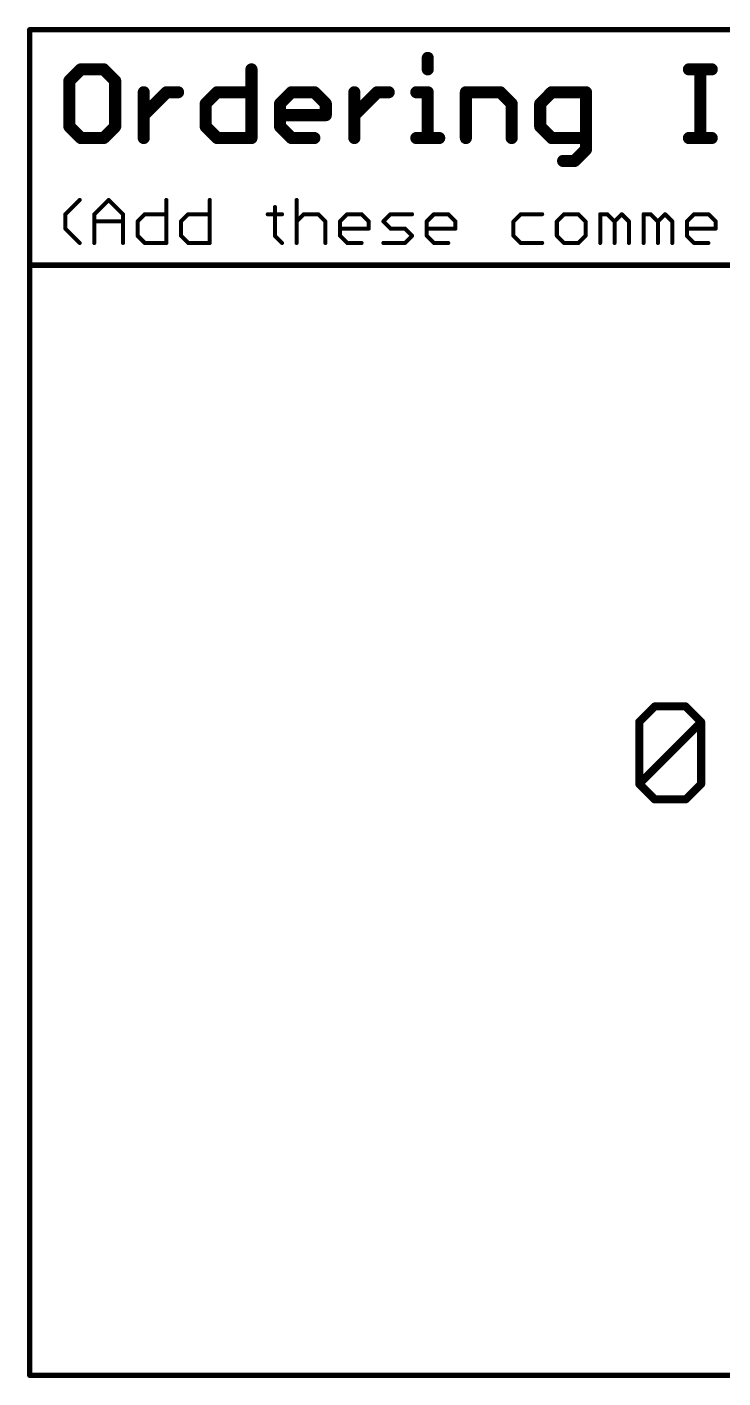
# Model space of a CAD drawing. Extents: x -32 to 75, y -66 to 21.
# Drawn here: x -31.9 to -5.6, y -66.1 to -15.1 of the extents above; entities that cross this region are included whole.
import ezdxf

# ---------------------------------------------------------------- set-up
doc = ezdxf.new("R2010")
doc.units = 0
doc.layers.add('23', color=53, linetype='CONTINUOUS')
doc.layers.add('51', color=53, linetype='CONTINUOUS')

msp = doc.modelspace()

# ---------------------------------------------------------------- linework, layer by layer
at = {"layer": '23'}
msp.add_point((-31.75, -15.24), dxfattribs=at)
at = {"layer": '51'}
for points, const_width in [([(-31.75, -15.24), (69.85, -15.24)], 0.2032), ([(-31.75, -24.13), (-31.75, -15.24)], 0.2032), ([(-16.722, -16.3042), (-16.722, -16.7364)], 0.4572), ([(-29.8192, -16.7364), (-30.2514, -17.1686)], 0.4572), ([(-28.9549, -16.7364), (-29.8192, -16.7364)], 0.4572), ([(-28.5227, -17.1686), (-28.9549, -16.7364)], 0.4572), ([(-23.3774, -16.7364), (-23.3774, -19.3294)], 0.4572), ([(-6.8634, -16.7364), (-5.9991, -16.7364)], 0.4572), ([(-6.4313, -19.3294), (-6.4313, -16.7364)], 0.4572), ([(-30.2514, -17.1686), (-30.2514, -18.8972)], 0.4572), ([(-28.5227, -18.8972), (-28.5227, -17.1686)], 0.4572), ([(-27.4448, -19.3294), (-27.4448, -17.6007)], 0.4572), ([(-27.4448, -18.4651), (-26.5805, -17.6007)], 0.4572), ([(-26.5805, -17.6007), (-26.1483, -17.6007)], 0.4572), ([(-25.106, -18.0329), (-24.6739, -17.6007)], 0.4572), ([(-25.106, -18.8972), (-25.106, -18.0329)], 0.4572), ([(-24.6739, -17.6007), (-23.3774, -17.6007)], 0.4572), ([(-22.2995, -18.0329), (-21.8673, -17.6007)], 0.4572), ([(-22.2995, -18.8972), (-22.2995, -18.0329)], 0.4572), ([(-21.8673, -17.6007), (-21.003, -17.6007)], 0.4572), ([(-21.003, -17.6007), (-20.5708, -18.0329)], 0.4572), ([(-20.5708, -18.0329), (-20.5708, -18.4651)], 0.4572), ([(-19.4929, -19.3294), (-19.4929, -17.6007)], 0.4572), ([(-19.4929, -18.4651), (-18.6286, -17.6007)], 0.4572), ([(-18.6286, -17.6007), (-18.1964, -17.6007)], 0.4572), ([(-17.1541, -17.6007), (-16.722, -17.6007)], 0.4572), ([(-16.722, -17.6007), (-16.722, -19.3294)], 0.4572), ([(-15.2831, -19.3294), (-15.2831, -17.6007)], 0.4572), ([(-15.2831, -17.6007), (-13.9866, -17.6007)], 0.4572), ([(-13.9866, -17.6007), (-13.5544, -18.0329)], 0.4572), ([(-13.5544, -18.0329), (-13.5544, -19.3294)], 0.4572), ([(-12.0444, -17.6007), (-12.4765, -18.0329)], 0.4572), ([(-12.4765, -18.0329), (-12.4765, -18.8972)], 0.4572), ([(-10.7479, -17.6007), (-12.0444, -17.6007)], 0.4572), ([(-10.7479, -19.7616), (-10.7479, -17.6007)], 0.4572), ([(-20.5708, -18.4651), (-22.2995, -18.4651)], 0.4572), ([(-30.2514, -18.8972), (-29.8192, -19.3294)], 0.4572), ([(-28.9549, -19.3294), (-28.5227, -18.8972)], 0.4572), ([(-24.6739, -19.3294), (-25.106, -18.8972)], 0.4572), ([(-21.8673, -19.3294), (-22.2995, -18.8972)], 0.4572), ([(-12.4765, -18.8972), (-12.0444, -19.3294)], 0.4572), ([(-29.8192, -19.3294), (-28.9549, -19.3294)], 0.4572), ([(-23.3774, -19.3294), (-24.6739, -19.3294)], 0.4572), ([(-21.003, -19.3294), (-21.8673, -19.3294)], 0.4572), ([(-17.1541, -19.3294), (-16.2898, -19.3294)], 0.4572), ([(-12.0444, -19.3294), (-10.7479, -19.3294)], 0.4572), ([(-6.8634, -19.3294), (-5.9991, -19.3294)], 0.4572), ([(-11.18, -20.1937), (-10.7479, -19.7616)], 0.4572), ([(-11.6122, -20.1937), (-11.18, -20.1937)], 0.4572), ([(-30.4038, -22.2071), (-29.8615, -21.6648)], 0.1524), ([(-29.3124, -22.2071), (-28.77, -21.6648)], 0.1524), ([(-28.77, -21.6648), (-28.2277, -22.2071)], 0.1524), ([(-26.5905, -21.6648), (-26.5905, -23.2918)], 0.1524), ([(-24.9534, -21.6648), (-24.9534, -23.2918)], 0.1524), ([(-22.4926, -21.936), (-22.4926, -23.0206)], 0.1524), ([(-21.6723, -21.6648), (-21.6723, -23.2918)], 0.1524), ([(-30.4038, -22.7495), (-30.4038, -22.2071)], 0.1524), ([(-29.3124, -23.2918), (-29.3124, -22.2071)], 0.1524), ([(-29.3124, -22.4783), (-28.2277, -22.4783)], 0.1524), ([(-28.2277, -22.2071), (-28.2277, -23.2918)], 0.1524), ([(-27.6752, -22.4783), (-27.404, -22.2071)], 0.1524), ([(-27.6752, -23.0206), (-27.6752, -22.4783)], 0.1524), ([(-27.404, -22.2071), (-26.5905, -22.2071)], 0.1524), ([(-26.0381, -22.4783), (-25.7669, -22.2071)], 0.1524), ([(-26.0381, -23.0206), (-26.0381, -22.4783)], 0.1524), ([(-25.7669, -22.2071), (-24.9534, -22.2071)], 0.1524), ([(-22.7637, -22.2071), (-22.2214, -22.2071)], 0.1524), ([(-21.6723, -22.4783), (-21.4011, -22.2071)], 0.1524), ([(-21.4011, -22.2071), (-20.8588, -22.2071)], 0.1524), ([(-20.8588, -22.2071), (-20.5876, -22.4783)], 0.1524), ([(-20.5876, -22.4783), (-20.5876, -23.2918)], 0.1524), ([(-20.0351, -22.4783), (-19.764, -22.2071)], 0.1524), ([(-20.0351, -23.0206), (-20.0351, -22.4783)], 0.1524), ([(-19.764, -22.2071), (-19.2217, -22.2071)], 0.1524), ([(-19.2217, -22.2071), (-18.9505, -22.4783)], 0.1524), ([(-18.9505, -22.4783), (-18.9505, -22.7495)], 0.1524), ([(-18.398, -22.4783), (-18.1268, -22.2071)], 0.1524), ([(-18.1268, -22.7495), (-18.398, -22.4783)], 0.1524), ([(-18.1268, -22.2071), (-17.3133, -22.2071)], 0.1524), ([(-16.7608, -22.4783), (-16.4897, -22.2071)], 0.1524), ([(-16.7608, -23.0206), (-16.7608, -22.4783)], 0.1524), ([(-16.4897, -22.2071), (-15.9473, -22.2071)], 0.1524), ([(-15.9473, -22.2071), (-15.6762, -22.4783)], 0.1524), ([(-15.6762, -22.4783), (-15.6762, -22.7495)], 0.1524), ([(-13.2154, -22.2071), (-13.4865, -22.4783)], 0.1524), ([(-13.4865, -22.4783), (-13.4865, -23.0206)], 0.1524), ([(-12.4019, -22.2071), (-13.2154, -22.2071)], 0.1524), ([(-11.5782, -22.2071), (-11.8494, -22.4783)], 0.1524), ([(-11.8494, -22.4783), (-11.8494, -23.0206)], 0.1524), ([(-11.0359, -22.2071), (-11.5782, -22.2071)], 0.1524), ([(-10.7647, -22.4783), (-11.0359, -22.2071)], 0.1524), ([(-10.7647, -23.0206), (-10.7647, -22.4783)], 0.1524), ([(-10.2122, -23.2918), (-10.2122, -22.2071)], 0.1524), ([(-10.2122, -22.2071), (-9.941, -22.2071)], 0.1524), ([(-9.941, -22.2071), (-9.6699, -22.4783)], 0.1524), ([(-9.6699, -22.4783), (-9.3987, -22.2071)], 0.1524), ([(-9.6699, -22.4783), (-9.6699, -23.2918)], 0.1524), ([(-9.3987, -22.2071), (-9.1275, -22.4783)], 0.1524), ([(-9.1275, -22.4783), (-9.1275, -23.2918)], 0.1524), ([(-8.5751, -23.2918), (-8.5751, -22.2071)], 0.1524), ([(-8.5751, -22.2071), (-8.3039, -22.2071)], 0.1524), ([(-8.3039, -22.2071), (-8.0327, -22.4783)], 0.1524), ([(-8.0327, -22.4783), (-7.7616, -22.2071)], 0.1524), ([(-8.0327, -22.4783), (-8.0327, -23.2918)], 0.1524), ([(-7.7616, -22.2071), (-7.4904, -22.4783)], 0.1524), ([(-7.4904, -22.4783), (-7.4904, -23.2918)], 0.1524), ([(-6.9379, -22.4783), (-6.6667, -22.2071)], 0.1524), ([(-6.9379, -23.0206), (-6.9379, -22.4783)], 0.1524), ([(-6.6667, -22.2071), (-6.1244, -22.2071)], 0.1524), ([(-6.1244, -22.2071), (-5.8532, -22.4783)], 0.1524), ([(-5.8532, -22.4783), (-5.8532, -22.7495)], 0.1524), ([(-29.8615, -23.2918), (-30.4038, -22.7495)], 0.1524), ([(-27.404, -23.2918), (-27.6752, -23.0206)], 0.1524), ([(-25.7669, -23.2918), (-26.0381, -23.0206)], 0.1524), ([(-22.4926, -23.0206), (-22.2214, -23.2918)], 0.1524), ([(-18.9505, -22.7495), (-20.0351, -22.7495)], 0.1524), ([(-19.764, -23.2918), (-20.0351, -23.0206)], 0.1524), ([(-17.5845, -22.7495), (-18.1268, -22.7495)], 0.1524), ([(-17.3133, -23.0206), (-17.5845, -22.7495)], 0.1524), ([(-17.5845, -23.2918), (-17.3133, -23.0206)], 0.1524), ([(-15.6762, -22.7495), (-16.7608, -22.7495)], 0.1524), ([(-16.4897, -23.2918), (-16.7608, -23.0206)], 0.1524), ([(-13.4865, -23.0206), (-13.2154, -23.2918)], 0.1524), ([(-11.8494, -23.0206), (-11.5782, -23.2918)], 0.1524), ([(-11.0359, -23.2918), (-10.7647, -23.0206)], 0.1524), ([(-5.8532, -22.7495), (-6.9379, -22.7495)], 0.1524), ([(-6.6667, -23.2918), (-6.9379, -23.0206)], 0.1524), ([(-26.5905, -23.2918), (-27.404, -23.2918)], 0.1524), ([(-24.9534, -23.2918), (-25.7669, -23.2918)], 0.1524), ([(-19.2217, -23.2918), (-19.764, -23.2918)], 0.1524), ([(-18.398, -23.2918), (-17.5845, -23.2918)], 0.1524), ([(-15.9473, -23.2918), (-16.4897, -23.2918)], 0.1524), ([(-13.2154, -23.2918), (-12.4019, -23.2918)], 0.1524), ([(-11.5782, -23.2918), (-11.0359, -23.2918)], 0.1524), ([(-6.1244, -23.2918), (-6.6667, -23.2918)], 0.1524), ([(-31.75, -66.04), (-31.75, -24.13)], 0.2032), ([(-31.75, -24.13), (69.85, -24.13)], 0.2032), ([(-8.7376, -41.3741), (-8.1529, -40.7894)], 0.3048), ([(-8.1529, -40.7894), (-6.9835, -40.7894)], 0.3048), ([(-6.9835, -40.7894), (-6.3988, -41.3741)], 0.3048), ([(-8.7376, -43.7129), (-8.7376, -41.3741)], 0.3048), ([(-8.7376, -43.7129), (-6.3988, -41.3741)], 0.3048), ([(-6.3988, -41.3741), (-6.3988, -43.7129)], 0.3048), ([(-8.1529, -44.2976), (-8.7376, -43.7129)], 0.3048), ([(-6.3988, -43.7129), (-6.9835, -44.2976)], 0.3048), ([(-6.9835, -44.2976), (-8.1529, -44.2976)], 0.3048), ([(69.85, -66.04), (-31.75, -66.04)], 0.2032)]:
    msp.add_lwpolyline(points, dxfattribs=dict(at, const_width=const_width))
for points, const_width in [([(-31.75, -15.1892, 1), (-31.75, -15.2908)], 0.1016), ([(-31.6992, -15.24, 1), (-31.8008, -15.24)], 0.1016), ([(-16.6077, -16.3042, 1), (-16.8363, -16.3042)], 0.2286), ([(-29.8192, -16.6221, 1), (-29.8192, -16.8507)], 0.2286), ([(-29.7384, -16.8172, 1), (-29.9001, -16.6556)], 0.2286), ([(-28.8741, -16.6556, 1), (-29.0357, -16.8172)], 0.2286), ([(-28.9549, -16.8507, 1), (-28.9549, -16.6221)], 0.2286), ([(-23.2631, -16.7364, 1), (-23.4917, -16.7364)], 0.2286), ([(-16.8363, -16.7364, 1), (-16.6077, -16.7364)], 0.2286), ([(-6.8634, -16.6221, 1), (-6.8634, -16.8507)], 0.2286), ([(-6.317, -16.7364, 1), (-6.5456, -16.7364)], 0.2286), ([(-5.9991, -16.8507, 1), (-5.9991, -16.6221)], 0.2286), ([(-30.1371, -17.1686, 1), (-30.3657, -17.1686)], 0.2286), ([(-30.3322, -17.0877, 1), (-30.1706, -17.2494)], 0.2286), ([(-28.4084, -17.1686, 1), (-28.637, -17.1686)], 0.2286), ([(-28.6035, -17.2494, 1), (-28.4419, -17.0877)], 0.2286), ([(-27.3305, -17.6007, 1), (-27.5591, -17.6007)], 0.2286), ([(-26.5805, -17.4864, 1), (-26.5805, -17.715)], 0.2286), ([(-26.4997, -17.6815, 1), (-26.6613, -17.5199)], 0.2286), ([(-26.1483, -17.715, 1), (-26.1483, -17.4864)], 0.2286), ([(-25.1869, -17.9521, 1), (-25.0252, -18.1137)], 0.2286), ([(-24.9917, -18.0329, 1), (-25.2203, -18.0329)], 0.2286), ([(-24.6739, -17.4864, 1), (-24.6739, -17.715)], 0.2286), ([(-24.5931, -17.6815, 1), (-24.7547, -17.5199)], 0.2286), ([(-23.3774, -17.715, 1), (-23.3774, -17.4864)], 0.2286), ([(-22.1852, -18.0329, 1), (-22.4138, -18.0329)], 0.2286), ([(-22.3803, -17.9521, 1), (-22.2187, -18.1137)], 0.2286), ([(-21.8673, -17.4864, 1), (-21.8673, -17.715)], 0.2286), ([(-21.7865, -17.6815, 1), (-21.9481, -17.5199)], 0.2286), ([(-20.9222, -17.5199, 1), (-21.0838, -17.6815)], 0.2286), ([(-21.003, -17.715, 1), (-21.003, -17.4864)], 0.2286), ([(-20.4565, -18.0329, 1), (-20.6851, -18.0329)], 0.2286), ([(-20.6516, -18.1137, 1), (-20.49, -17.9521)], 0.2286), ([(-19.3786, -17.6007, 1), (-19.6072, -17.6007)], 0.2286), ([(-18.6286, -17.4864, 1), (-18.6286, -17.715)], 0.2286), ([(-18.5478, -17.6815, 1), (-18.7094, -17.5199)], 0.2286), ([(-18.1964, -17.715, 1), (-18.1964, -17.4864)], 0.2286), ([(-17.1541, -17.4864, 1), (-17.1541, -17.715)], 0.2286), ([(-16.6077, -17.6007, 1), (-16.8363, -17.6007)], 0.2286), ([(-16.722, -17.715, 1), (-16.722, -17.4864)], 0.2286), ([(-15.1688, -17.6007, 1), (-15.3974, -17.6007)], 0.2286), ([(-15.2831, -17.4864, 1), (-15.2831, -17.715)], 0.2286), ([(-13.9058, -17.5199, 1), (-14.0674, -17.6815)], 0.2286), ([(-13.9866, -17.715, 1), (-13.9866, -17.4864)], 0.2286), ([(-13.4401, -18.0329, 1), (-13.6687, -18.0329)], 0.2286), ([(-13.6352, -18.1137, 1), (-13.4736, -17.9521)], 0.2286), ([(-12.5574, -17.9521, 1), (-12.3957, -18.1137)], 0.2286), ([(-12.3622, -18.0329, 1), (-12.5908, -18.0329)], 0.2286), ([(-12.0444, -17.4864, 1), (-12.0444, -17.715)], 0.2286), ([(-11.9636, -17.6815, 1), (-12.1252, -17.5199)], 0.2286), ([(-10.6336, -17.6007, 1), (-10.8622, -17.6007)], 0.2286), ([(-10.7479, -17.715, 1), (-10.7479, -17.4864)], 0.2286), ([(-27.5257, -18.3842, 1), (-27.364, -18.5459)], 0.2286), ([(-22.2995, -18.3508, 1), (-22.2995, -18.5794)], 0.2286), ([(-20.6851, -18.4651, 1), (-20.4565, -18.4651)], 0.2286), ([(-20.5708, -18.5794, 1), (-20.5708, -18.3508)], 0.2286), ([(-19.5738, -18.3842, 1), (-19.4121, -18.5459)], 0.2286), ([(-30.1706, -18.8164, 1), (-30.3322, -18.9781)], 0.2286), ([(-30.3657, -18.8972, 1), (-30.1371, -18.8972)], 0.2286), ([(-28.637, -18.8972, 1), (-28.4084, -18.8972)], 0.2286), ([(-28.4419, -18.9781, 1), (-28.6035, -18.8164)], 0.2286), ([(-25.0252, -18.8164, 1), (-25.1869, -18.9781)], 0.2286), ([(-25.2203, -18.8972, 1), (-24.9917, -18.8972)], 0.2286), ([(-22.2187, -18.8164, 1), (-22.3803, -18.9781)], 0.2286), ([(-22.4138, -18.8972, 1), (-22.1852, -18.8972)], 0.2286), ([(-12.3957, -18.8164, 1), (-12.5574, -18.9781)], 0.2286), ([(-12.5908, -18.8972, 1), (-12.3622, -18.8972)], 0.2286), ([(-29.8192, -19.2151, 1), (-29.8192, -19.4437)], 0.2286), ([(-29.9001, -19.4102, 1), (-29.7384, -19.2486)], 0.2286), ([(-29.0357, -19.2486, 1), (-28.8741, -19.4102)], 0.2286), ([(-28.9549, -19.4437, 1), (-28.9549, -19.2151)], 0.2286), ([(-27.5591, -19.3294, 1), (-27.3305, -19.3294)], 0.2286), ([(-24.6739, -19.2151, 1), (-24.6739, -19.4437)], 0.2286), ([(-24.7547, -19.4102, 1), (-24.5931, -19.2486)], 0.2286), ([(-23.4917, -19.3294, 1), (-23.2631, -19.3294)], 0.2286), ([(-23.3774, -19.4437, 1), (-23.3774, -19.2151)], 0.2286), ([(-21.8673, -19.2151, 1), (-21.8673, -19.4437)], 0.2286), ([(-21.9481, -19.4102, 1), (-21.7865, -19.2486)], 0.2286), ([(-21.003, -19.4437, 1), (-21.003, -19.2151)], 0.2286), ([(-19.6072, -19.3294, 1), (-19.3786, -19.3294)], 0.2286), ([(-17.1541, -19.2151, 1), (-17.1541, -19.4437)], 0.2286), ([(-16.8363, -19.3294, 1), (-16.6077, -19.3294)], 0.2286), ([(-16.2898, -19.4437, 1), (-16.2898, -19.2151)], 0.2286), ([(-15.3974, -19.3294, 1), (-15.1688, -19.3294)], 0.2286), ([(-13.6687, -19.3294, 1), (-13.4401, -19.3294)], 0.2286), ([(-12.0444, -19.2151, 1), (-12.0444, -19.4437)], 0.2286), ([(-12.1252, -19.4102, 1), (-11.9636, -19.2486)], 0.2286), ([(-10.7479, -19.4437, 1), (-10.7479, -19.2151)], 0.2286), ([(-6.8634, -19.2151, 1), (-6.8634, -19.4437)], 0.2286), ([(-6.5456, -19.3294, 1), (-6.317, -19.3294)], 0.2286), ([(-5.9991, -19.4437, 1), (-5.9991, -19.2151)], 0.2286), ([(-10.8622, -19.7616, 1), (-10.6336, -19.7616)], 0.2286), ([(-10.667, -19.8424, 1), (-10.8287, -19.6807)], 0.2286), ([(-11.6122, -20.0794, 1), (-11.6122, -20.308)], 0.2286), ([(-11.2609, -20.1129, 1), (-11.0992, -20.2746)], 0.2286), ([(-11.18, -20.308, 1), (-11.18, -20.0794)], 0.2286), ([(-29.8345, -21.6918, 1), (-29.8884, -21.6379)], 0.0762), ([(-28.7431, -21.6379, 1), (-28.797, -21.6918)], 0.0762), ([(-28.7431, -21.6918, 1), (-28.797, -21.6379)], 0.0762), ([(-26.5524, -21.6648, 1), (-26.6286, -21.6648)], 0.0762), ([(-24.9153, -21.6648, 1), (-24.9915, -21.6648)], 0.0762), ([(-22.4545, -21.936, 1), (-22.5307, -21.936)], 0.0762), ([(-21.6342, -21.6648, 1), (-21.7104, -21.6648)], 0.0762), ([(-30.3657, -22.2071, 1), (-30.4419, -22.2071)], 0.0762), ([(-30.4307, -22.1802, 1), (-30.3769, -22.2341)], 0.0762), ([(-29.2743, -22.2071, 1), (-29.3505, -22.2071)], 0.0762), ([(-29.3393, -22.1802, 1), (-29.2854, -22.2341)], 0.0762), ([(-29.3124, -22.4402, 1), (-29.3124, -22.5164)], 0.0762), ([(-28.1896, -22.2071, 1), (-28.2658, -22.2071)], 0.0762), ([(-28.2546, -22.2341, 1), (-28.2008, -22.1802)], 0.0762), ([(-28.2277, -22.5164, 1), (-28.2277, -22.4402)], 0.0762), ([(-27.6371, -22.4783, 1), (-27.7133, -22.4783)], 0.0762), ([(-27.7021, -22.4514, 1), (-27.6483, -22.5052)], 0.0762), ([(-27.404, -22.169, 1), (-27.404, -22.2452)], 0.0762), ([(-27.3771, -22.2341, 1), (-27.431, -22.1802)], 0.0762), ([(-26.5905, -22.2452, 1), (-26.5905, -22.169)], 0.0762), ([(-26, -22.4783, 1), (-26.0762, -22.4783)], 0.0762), ([(-26.065, -22.4514, 1), (-26.0111, -22.5052)], 0.0762), ([(-25.7669, -22.169, 1), (-25.7669, -22.2452)], 0.0762), ([(-25.7399, -22.2341, 1), (-25.7938, -22.1802)], 0.0762), ([(-24.9534, -22.2452, 1), (-24.9534, -22.169)], 0.0762), ([(-22.7637, -22.169, 1), (-22.7637, -22.2452)], 0.0762), ([(-22.2214, -22.2452, 1), (-22.2214, -22.169)], 0.0762), ([(-21.6992, -22.4514, 1), (-21.6454, -22.5052)], 0.0762), ([(-21.4011, -22.169, 1), (-21.4011, -22.2452)], 0.0762), ([(-21.3742, -22.2341, 1), (-21.4281, -22.1802)], 0.0762), ([(-20.8319, -22.1802, 1), (-20.8857, -22.2341)], 0.0762), ([(-20.8588, -22.2452, 1), (-20.8588, -22.169)], 0.0762), ([(-20.5495, -22.4783, 1), (-20.6257, -22.4783)], 0.0762), ([(-20.6146, -22.5052, 1), (-20.5607, -22.4514)], 0.0762), ([(-19.997, -22.4783, 1), (-20.0732, -22.4783)], 0.0762), ([(-20.0621, -22.4514, 1), (-20.0082, -22.5052)], 0.0762), ([(-19.764, -22.169, 1), (-19.764, -22.2452)], 0.0762), ([(-19.737, -22.2341, 1), (-19.7909, -22.1802)], 0.0762), ([(-19.1947, -22.1802, 1), (-19.2486, -22.2341)], 0.0762), ([(-19.2217, -22.2452, 1), (-19.2217, -22.169)], 0.0762), ([(-18.9124, -22.4783, 1), (-18.9886, -22.4783)], 0.0762), ([(-18.9774, -22.5052, 1), (-18.9235, -22.4514)], 0.0762), ([(-18.371, -22.4514, 1), (-18.4249, -22.5052)], 0.0762), ([(-18.4249, -22.4514, 1), (-18.371, -22.5052)], 0.0762), ([(-18.1268, -22.169, 1), (-18.1268, -22.2452)], 0.0762), ([(-18.0999, -22.2341, 1), (-18.1538, -22.1802)], 0.0762), ([(-17.3133, -22.2452, 1), (-17.3133, -22.169)], 0.0762), ([(-16.7227, -22.4783, 1), (-16.7989, -22.4783)], 0.0762), ([(-16.7878, -22.4514, 1), (-16.7339, -22.5052)], 0.0762), ([(-16.4897, -22.169, 1), (-16.4897, -22.2452)], 0.0762), ([(-16.4627, -22.2341, 1), (-16.5166, -22.1802)], 0.0762), ([(-15.9204, -22.1802, 1), (-15.9743, -22.2341)], 0.0762), ([(-15.9473, -22.2452, 1), (-15.9473, -22.169)], 0.0762), ([(-15.6381, -22.4783, 1), (-15.7143, -22.4783)], 0.0762), ([(-15.7031, -22.5052, 1), (-15.6492, -22.4514)], 0.0762), ([(-13.4484, -22.4783, 1), (-13.5246, -22.4783)], 0.0762), ([(-13.5135, -22.4514, 1), (-13.4596, -22.5052)], 0.0762), ([(-13.2154, -22.169, 1), (-13.2154, -22.2452)], 0.0762), ([(-13.1884, -22.2341, 1), (-13.2423, -22.1802)], 0.0762), ([(-12.4019, -22.2452, 1), (-12.4019, -22.169)], 0.0762), ([(-11.8113, -22.4783, 1), (-11.8875, -22.4783)], 0.0762), ([(-11.8763, -22.4514, 1), (-11.8224, -22.5052)], 0.0762), ([(-11.5782, -22.169, 1), (-11.5782, -22.2452)], 0.0762), ([(-11.5513, -22.2341, 1), (-11.6051, -22.1802)], 0.0762), ([(-11.0089, -22.1802, 1), (-11.0628, -22.2341)], 0.0762), ([(-11.0359, -22.2452, 1), (-11.0359, -22.169)], 0.0762), ([(-10.7266, -22.4783, 1), (-10.8028, -22.4783)], 0.0762), ([(-10.7916, -22.5052, 1), (-10.7378, -22.4514)], 0.0762), ([(-10.1741, -22.2071, 1), (-10.2503, -22.2071)], 0.0762), ([(-10.2122, -22.169, 1), (-10.2122, -22.2452)], 0.0762), ([(-9.9141, -22.1802, 1), (-9.968, -22.2341)], 0.0762), ([(-9.941, -22.2452, 1), (-9.941, -22.169)], 0.0762), ([(-9.6318, -22.4783, 1), (-9.708, -22.4783)], 0.0762), ([(-9.6968, -22.4514, 1), (-9.6429, -22.5052)], 0.0762), ([(-9.6968, -22.5052, 1), (-9.6429, -22.4514)], 0.0762), ([(-9.3718, -22.1802, 1), (-9.4257, -22.2341)], 0.0762), ([(-9.3718, -22.2341, 1), (-9.4257, -22.1802)], 0.0762), ([(-9.0894, -22.4783, 1), (-9.1656, -22.4783)], 0.0762), ([(-9.1545, -22.5052, 1), (-9.1006, -22.4514)], 0.0762), ([(-8.537, -22.2071, 1), (-8.6132, -22.2071)], 0.0762), ([(-8.5751, -22.169, 1), (-8.5751, -22.2452)], 0.0762), ([(-8.2769, -22.1802, 1), (-8.3308, -22.2341)], 0.0762), ([(-8.3039, -22.2452, 1), (-8.3039, -22.169)], 0.0762), ([(-7.9946, -22.4783, 1), (-8.0708, -22.4783)], 0.0762), ([(-8.0597, -22.4514, 1), (-8.0058, -22.5052)], 0.0762), ([(-8.0597, -22.5052, 1), (-8.0058, -22.4514)], 0.0762), ([(-7.7346, -22.1802, 1), (-7.7885, -22.2341)], 0.0762), ([(-7.7346, -22.2341, 1), (-7.7885, -22.1802)], 0.0762), ([(-7.4523, -22.4783, 1), (-7.5285, -22.4783)], 0.0762), ([(-7.5173, -22.5052, 1), (-7.4634, -22.4514)], 0.0762), ([(-6.8998, -22.4783, 1), (-6.976, -22.4783)], 0.0762), ([(-6.9648, -22.4514, 1), (-6.911, -22.5052)], 0.0762), ([(-6.6667, -22.169, 1), (-6.6667, -22.2452)], 0.0762), ([(-6.6398, -22.2341, 1), (-6.6937, -22.1802)], 0.0762), ([(-6.0975, -22.1802, 1), (-6.1513, -22.2341)], 0.0762), ([(-6.1244, -22.2452, 1), (-6.1244, -22.169)], 0.0762), ([(-5.8151, -22.4783, 1), (-5.8913, -22.4783)], 0.0762), ([(-5.8802, -22.5052, 1), (-5.8263, -22.4514)], 0.0762), ([(-30.3769, -22.7225, 1), (-30.4307, -22.7764)], 0.0762), ([(-30.4419, -22.7495, 1), (-30.3657, -22.7495)], 0.0762), ([(-27.6483, -22.9937, 1), (-27.7021, -23.0476)], 0.0762), ([(-26.0111, -22.9937, 1), (-26.065, -23.0476)], 0.0762), ([(-22.4656, -22.9937, 1), (-22.5195, -23.0476)], 0.0762), ([(-20.0082, -22.9937, 1), (-20.0621, -23.0476)], 0.0762), ([(-20.0351, -22.7114, 1), (-20.0351, -22.7876)], 0.0762), ([(-18.9886, -22.7495, 1), (-18.9124, -22.7495)], 0.0762), ([(-18.9505, -22.7876, 1), (-18.9505, -22.7114)], 0.0762), ([(-18.1268, -22.7114, 1), (-18.1268, -22.7876)], 0.0762), ([(-18.1538, -22.7764, 1), (-18.0999, -22.7225)], 0.0762), ([(-17.5576, -22.7225, 1), (-17.6114, -22.7764)], 0.0762), ([(-17.5845, -22.7876, 1), (-17.5845, -22.7114)], 0.0762), ([(-17.2864, -23.0476, 1), (-17.3403, -22.9937)], 0.0762), ([(-16.7339, -22.9937, 1), (-16.7878, -23.0476)], 0.0762), ([(-16.7608, -22.7114, 1), (-16.7608, -22.7876)], 0.0762), ([(-15.7143, -22.7495, 1), (-15.6381, -22.7495)], 0.0762), ([(-15.6762, -22.7876, 1), (-15.6762, -22.7114)], 0.0762), ([(-13.4596, -22.9937, 1), (-13.5135, -23.0476)], 0.0762), ([(-11.8224, -22.9937, 1), (-11.8763, -23.0476)], 0.0762), ([(-10.7378, -23.0476, 1), (-10.7916, -22.9937)], 0.0762), ([(-6.9379, -22.7114, 1), (-6.9379, -22.7876)], 0.0762), ([(-6.911, -22.9937, 1), (-6.9648, -23.0476)], 0.0762), ([(-5.8913, -22.7495, 1), (-5.8151, -22.7495)], 0.0762), ([(-5.8532, -22.7876, 1), (-5.8532, -22.7114)], 0.0762), ([(-29.8884, -23.3187, 1), (-29.8345, -23.2649)], 0.0762), ([(-29.3505, -23.2918, 1), (-29.2743, -23.2918)], 0.0762), ([(-28.2658, -23.2918, 1), (-28.1896, -23.2918)], 0.0762), ([(-27.7133, -23.0206, 1), (-27.6371, -23.0206)], 0.0762), ([(-27.404, -23.2537, 1), (-27.404, -23.3299)], 0.0762), ([(-27.431, -23.3187, 1), (-27.3771, -23.2649)], 0.0762), ([(-26.6286, -23.2918, 1), (-26.5524, -23.2918)], 0.0762), ([(-26.5905, -23.3299, 1), (-26.5905, -23.2537)], 0.0762), ([(-26.0762, -23.0206, 1), (-26, -23.0206)], 0.0762), ([(-25.7669, -23.2537, 1), (-25.7669, -23.3299)], 0.0762), ([(-25.7938, -23.3187, 1), (-25.7399, -23.2649)], 0.0762), ([(-24.9915, -23.2918, 1), (-24.9153, -23.2918)], 0.0762), ([(-24.9534, -23.3299, 1), (-24.9534, -23.2537)], 0.0762), ([(-22.5307, -23.0206, 1), (-22.4545, -23.0206)], 0.0762), ([(-22.2483, -23.3187, 1), (-22.1945, -23.2649)], 0.0762), ([(-21.7104, -23.2918, 1), (-21.6342, -23.2918)], 0.0762), ([(-20.6257, -23.2918, 1), (-20.5495, -23.2918)], 0.0762), ([(-20.0732, -23.0206, 1), (-19.997, -23.0206)], 0.0762), ([(-19.764, -23.2537, 1), (-19.764, -23.3299)], 0.0762), ([(-19.7909, -23.3187, 1), (-19.737, -23.2649)], 0.0762), ([(-19.2217, -23.3299, 1), (-19.2217, -23.2537)], 0.0762), ([(-18.398, -23.2537, 1), (-18.398, -23.3299)], 0.0762), ([(-17.6114, -23.2649, 1), (-17.5576, -23.3187)], 0.0762), ([(-17.5845, -23.3299, 1), (-17.5845, -23.2537)], 0.0762), ([(-17.3403, -23.0476, 1), (-17.2864, -22.9937)], 0.0762), ([(-16.7989, -23.0206, 1), (-16.7227, -23.0206)], 0.0762), ([(-16.4897, -23.2537, 1), (-16.4897, -23.3299)], 0.0762), ([(-16.5166, -23.3187, 1), (-16.4627, -23.2649)], 0.0762), ([(-15.9473, -23.3299, 1), (-15.9473, -23.2537)], 0.0762), ([(-13.5246, -23.0206, 1), (-13.4484, -23.0206)], 0.0762), ([(-13.2154, -23.2537, 1), (-13.2154, -23.3299)], 0.0762), ([(-13.2423, -23.3187, 1), (-13.1884, -23.2649)], 0.0762), ([(-12.4019, -23.3299, 1), (-12.4019, -23.2537)], 0.0762), ([(-11.8875, -23.0206, 1), (-11.8113, -23.0206)], 0.0762), ([(-11.5782, -23.2537, 1), (-11.5782, -23.3299)], 0.0762), ([(-11.6051, -23.3187, 1), (-11.5513, -23.2649)], 0.0762), ([(-11.0628, -23.2649, 1), (-11.0089, -23.3187)], 0.0762), ([(-11.0359, -23.3299, 1), (-11.0359, -23.2537)], 0.0762), ([(-10.8028, -23.0206, 1), (-10.7266, -23.0206)], 0.0762), ([(-10.2503, -23.2918, 1), (-10.1741, -23.2918)], 0.0762), ([(-9.708, -23.2918, 1), (-9.6318, -23.2918)], 0.0762), ([(-9.1656, -23.2918, 1), (-9.0894, -23.2918)], 0.0762), ([(-8.6132, -23.2918, 1), (-8.537, -23.2918)], 0.0762), ([(-8.0708, -23.2918, 1), (-7.9946, -23.2918)], 0.0762), ([(-7.5285, -23.2918, 1), (-7.4523, -23.2918)], 0.0762), ([(-6.976, -23.0206, 1), (-6.8998, -23.0206)], 0.0762), ([(-6.6667, -23.2537, 1), (-6.6667, -23.3299)], 0.0762), ([(-6.6937, -23.3187, 1), (-6.6398, -23.2649)], 0.0762), ([(-6.1244, -23.3299, 1), (-6.1244, -23.2537)], 0.0762), ([(-31.6992, -24.13, 1), (-31.8008, -24.13)], 0.1016), ([(-31.75, -24.0792, 1), (-31.75, -24.1808)], 0.1016), ([(-31.8008, -24.13, 1), (-31.6992, -24.13)], 0.1016), ([(-8.1529, -40.7132, 1), (-8.1529, -40.8656)], 0.1524), ([(-8.099, -40.8433, 1), (-8.2068, -40.7355)], 0.1524), ([(-6.9296, -40.7355, 1), (-7.0374, -40.8433)], 0.1524), ([(-6.9835, -40.8656, 1), (-6.9835, -40.7132)], 0.1524), ([(-8.6614, -41.3741, 1), (-8.8138, -41.3741)], 0.1524), ([(-8.7915, -41.3202, 1), (-8.6837, -41.428)], 0.1524), ([(-6.3226, -41.3741, 1), (-6.475, -41.3741)], 0.1524), ([(-6.3449, -41.428, 1), (-6.4527, -41.3202)], 0.1524), ([(-6.4527, -41.428, 1), (-6.3449, -41.3202)], 0.1524), ([(-8.6837, -43.659, 1), (-8.7915, -43.7668)], 0.1524), ([(-8.7915, -43.659, 1), (-8.6837, -43.7668)], 0.1524), ([(-8.8138, -43.7129, 1), (-8.6614, -43.7129)], 0.1524), ([(-6.475, -43.7129, 1), (-6.3226, -43.7129)], 0.1524), ([(-6.3449, -43.7668, 1), (-6.4527, -43.659)], 0.1524), ([(-8.1529, -44.2214, 1), (-8.1529, -44.3738)], 0.1524), ([(-8.2068, -44.3515, 1), (-8.099, -44.2437)], 0.1524), ([(-7.0374, -44.2437, 1), (-6.9296, -44.3515)], 0.1524), ([(-6.9835, -44.3738, 1), (-6.9835, -44.2214)], 0.1524), ([(-31.75, -65.9892, 1), (-31.75, -66.0908)], 0.1016), ([(-31.8008, -66.04, 1), (-31.6992, -66.04)], 0.1016)]:
    msp.add_lwpolyline(points, format="xyb", dxfattribs=dict(at, const_width=const_width))

doc.saveas('drawing.dxf')
